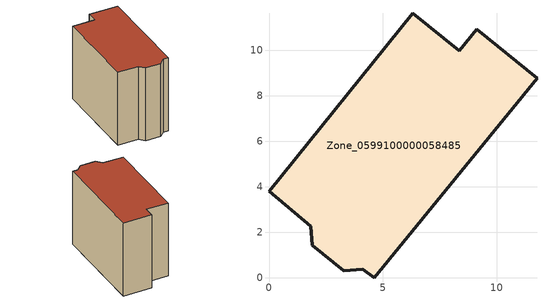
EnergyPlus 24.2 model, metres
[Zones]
Zone_0599100000058485
 floor ground (C_G): 1.91,1.44 1.84,2.28 0,3.81 6.33,11.64 8.37,9.98 9.14,10.93 11.78,8.78 4.62,0 4.13,0.39 3.29,0.31 z0
 wall outside (C_F): 1.84,2.28 1.91,1.44 3.29,0.31 4.13,0.39 4.62,0 11.78,8.78 9.14,10.93 8.37,9.98 6.33,11.64 0,3.81 1.84,2.28 z0:9.08
 roof outside (C_R): 6.33,11.64 0,3.81 1.84,2.28 1.91,1.44 3.29,0.31 4.13,0.39 4.62,0 11.78,8.78 9.14,10.93 8.37,9.98 z9.08
[BUILDING]
Pand.0599100000058485: North Axis=0; Terrain=City; Loads Convergence Tolerance Value=0.04; Temperature Convergence Tolerance Value=0.4; Solar Distribution=FullExterior; Maximum Number of Warmup Days=25; Minimum Number of Warmup Days=1
[Site:Location]
Rotterdam.The.Hague.AP_ZH_NLD Design_Conditions: Latitude=51.96; Longitude=4.45; Time Zone=1; Elevation=-4.5
[SITE:GROUNDTEMPERATURE:BUILDINGSURFACE]
18, 18, 18, 18, 18, 18, 18, 18, 18, 18, 18, 18
[MATERIAL] Thermal Absorptance=0.9; Solar Absorptance=0.7; Visible Absorptance=0.7
Name | Roughness | Thickness | Conductivity | Density | Specific Heat
G.TI.1946 | MediumSmooth | 0.15 | 1 | 540 | 1210
F.TI.1946 | Rough | 0.3 | 0.857143 | 1920 | 840
R.TI.1946 | MediumRough | 0.2 | 0.1 | 1500 | 1000
[CONSTRUCTION]
C_G: G.TI.1946
C_F: F.TI.1946
C_R: R.TI.1946
[ZONE]
Zone_0599100000058485: Type=1; Multiplier=1; Ceiling Height=Autocalculate; Volume=Autocalculate; Floor Area=autocalculate; Part of Total Floor Area=Yes
[ZONEINFILTRATION:DESIGNFLOWRATE]
Infil_Zone_0599100000058485: Zone or ZoneList or Space or SpaceList=Zone_0599100000058485; Schedule=AlwaysOn; Design Flow Rate Calculation Method=Flow/Area; Flow Rate per Floor Area=0.003; Constant Term Coefficient=1; Temperature Term Coefficient=0; Velocity Term Coefficient=0; Velocity Squared Term Coefficient=0
[HVACTEMPLATE:ZONE:IDEALLOADSAIRSYSTEM]
Zone_0599100000058485: Maximum Heating Supply Air Temperature=50; Minimum Cooling Supply Air Temperature=13; Maximum Heating Supply Air Humidity Ratio=0.0156; Minimum Cooling Supply Air Humidity Ratio=0.0077; Heating Limit=NoLimit; Cooling Limit=NoLimit; Dehumidification Control Type=ConstantSensibleHeatRatio; Cooling Sensible Heat Ratio=0.7; Dehumidification Setpoint=60; Humidification Control Type=None; Humidification Setpoint=30; Outdoor Air Method=None; Outdoor Air Flow Rate per Person=0.00944; Outdoor Air Flow Rate per Zone Floor Area=0; Outdoor Air Flow Rate per Zone=0; Demand Controlled Ventilation Type=None; Outdoor Air Economizer Type=NoEconomizer; Heat Recovery Type=None; Sensible Heat Recovery Effectiveness=0.7; Latent Heat Recovery Effectiveness=0.65
[ZONECONTROL:THERMOSTAT]
ThermostatControl_Zone_0599100000058485: Zone or ZoneList=Zone_0599100000058485; Control Type Schedule=DualSetpointControlType; Control 1=Thermostat_Zone_0599100000058485; Temperature Difference Between Cutout And Setpoint=0
[THERMOSTATSETPOINT:DUALSETPOINT]
Thermostat_Zone_0599100000058485: Heating Setpoint Temperature Schedule=HeatingSetpoint_Zone_0599100000058485; Cooling Setpoint Temperature Schedule=CoolingSetpoint_Zone_0599100000058485
[SCHEDULE:COMPACT]
HeatingSetpoint_Zone_0599100000058485: Through: 12/31, For: AllDays, Until: 24:00, 21
CoolingSetpoint_Zone_0599100000058485: Through: 12/31, For: AllDays, Until: 24:00, 24
DualSetpointControlType: Through: 12/31, For: AllDays, Until: 24:00, 4
AlwaysOn: Through: 12/31, For: AllDays, Until: 24:00, 1
